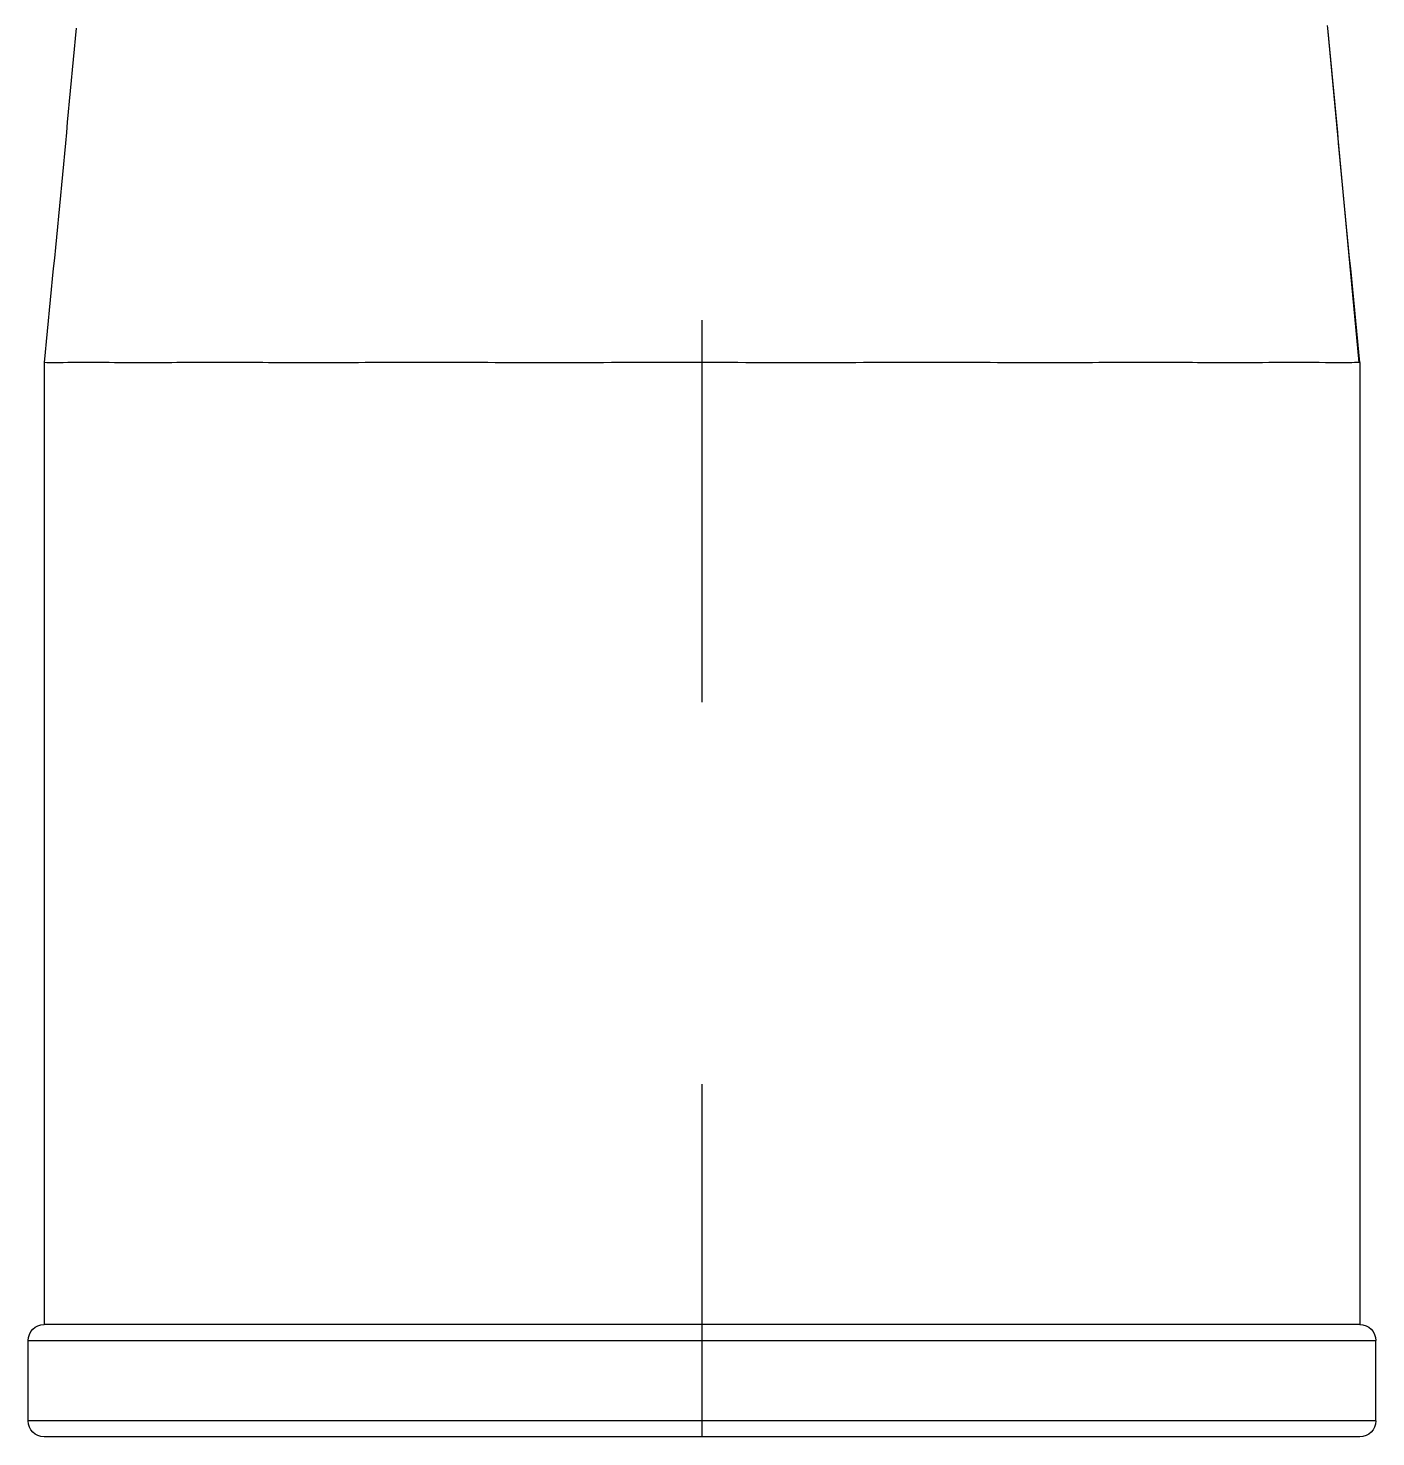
# Model space of a CAD drawing. Header units: millimetres. Extents: x 240 to 1080, y -29 to 565.
# Drawn here: x 597.11 to 605.51, y 90.04 to 98.82 of the extents above; entities that cross this region are included whole.
import ezdxf

# ---------------------------------------------------------------- set-up
doc = ezdxf.new("R2010")
doc.units = ezdxf.units.MM
doc.header["$LTSCALE"] = 0.75
doc.linetypes.add('CENTERX2', pattern=[101.6, 63.5, -12.7, 12.7, -12.7])
doc.layers.add('CENTER', color=1, linetype='CENTERX2')

msp = doc.modelspace()

# ---------------------------------------------------------------- linework, layer by layer
at = {"extrusion": (-1, 2.22045e-16, 2.96604e-13)}
for p, q in [((605.212, 98.8211), (605.2104, 98.8376)), ((605.4077, 96.7367), (605.212, 98.8211)), ((597.2113, 96.7362), (597.2113, 90.7367)), ((603.7098, 96.7349), (603.7098, 96.7344)), ((605.4113, 96.7362), (605.4113, 90.7367)), ((605.4113, 90.7367), (597.2113, 90.7367)), ((597.1113, 90.6367), (605.5113, 90.6367)), ((597.1113, 90.1367), (597.1113, 90.6367)), ((605.5113, 90.1367), (605.5113, 90.6367)), ((605.5113, 90.1367), (597.1113, 90.1367)), ((605.4113, 90.0367), (597.2113, 90.0367))]:
    msp.add_line(p, q, dxfattribs=at)
at = {"extrusion": (-1.00974e-28, 2.22045e-16, -1)}
for centre, start, end in [((-597.2113, 90.6367), 0, 90), ((-605.4113, 90.1367), 180, 270)]:
    msp.add_arc(centre, 0.1, start, end, dxfattribs=at)
at = {"extrusion": (-5.04871e-29, 2.22045e-16, -1)}
for centre, start, end in [((-605.4113, 90.6367), 90, 180), ((-597.2113, 90.1367), 270, 0)]:
    msp.add_arc(centre, 0.1, start, end, dxfattribs=at)
for points in [[(597.4107, 98.8211), (597.3454, 98.126), (597.2789, 97.431), (597.2113, 96.7361)], [(605.4113, 96.7362), (605.3438, 97.4311), (605.2773, 98.126), (605.212, 98.8211)]]:
    msp.add_open_spline(points, degree=3)
msp.add_open_spline([(605.4077, 96.7367), (605.3948, 96.7361), (605.3472, 96.733), (605.1831, 96.7345), (605.068, 96.7375), (604.8232, 96.735), (604.712, 96.7338), (604.4288, 96.7343), (604.2499, 96.737), (603.8561, 96.7363), (603.642, 96.7338), (603.1861, 96.7341), (602.947, 96.7369), (602.4491, 96.7365), (602.1913, 96.7339), (601.6664, 96.734), (601.4028, 96.7367), (600.8768, 96.7367), (600.6151, 96.734), (600.0988, 96.7339), (599.8475, 96.7365), (599.3663, 96.7369), (599.1373, 96.7341), (598.7058, 96.7338), (598.5058, 96.7363), (598.143, 96.737), (597.9809, 96.7343), (597.7302, 96.7338), (597.6339, 96.735), (597.428, 96.7375), (597.3373, 96.7345), (597.2343, 96.7331), (597.2112, 96.7351), (597.2113, 96.7361)], degree=3, knots=[0.00003, 0.00003, 0.00003, 0.00003, 0.092647, 0.092647, 0.18485, 0.18485, 0.246164, 0.246164, 0.324778, 0.324778, 0.403631, 0.403631, 0.481927, 0.481927, 0.560615, 0.560615, 0.638713, 0.638713, 0.716852, 0.716852, 0.795495, 0.795495, 0.873841, 0.873841, 0.952644, 0.952644, 1.031314, 1.031314, 1.092593, 1.092593, 1.184825, 1.184825, 1.260436, 1.260436, 1.260436, 1.260436])
at = {"layer": 'CENTER', "ltscale": 0.25}
msp.add_line((601.3113, 206.5368), (601.3113, 90.0367), dxfattribs=at)

doc.saveas('drawing.dxf')
